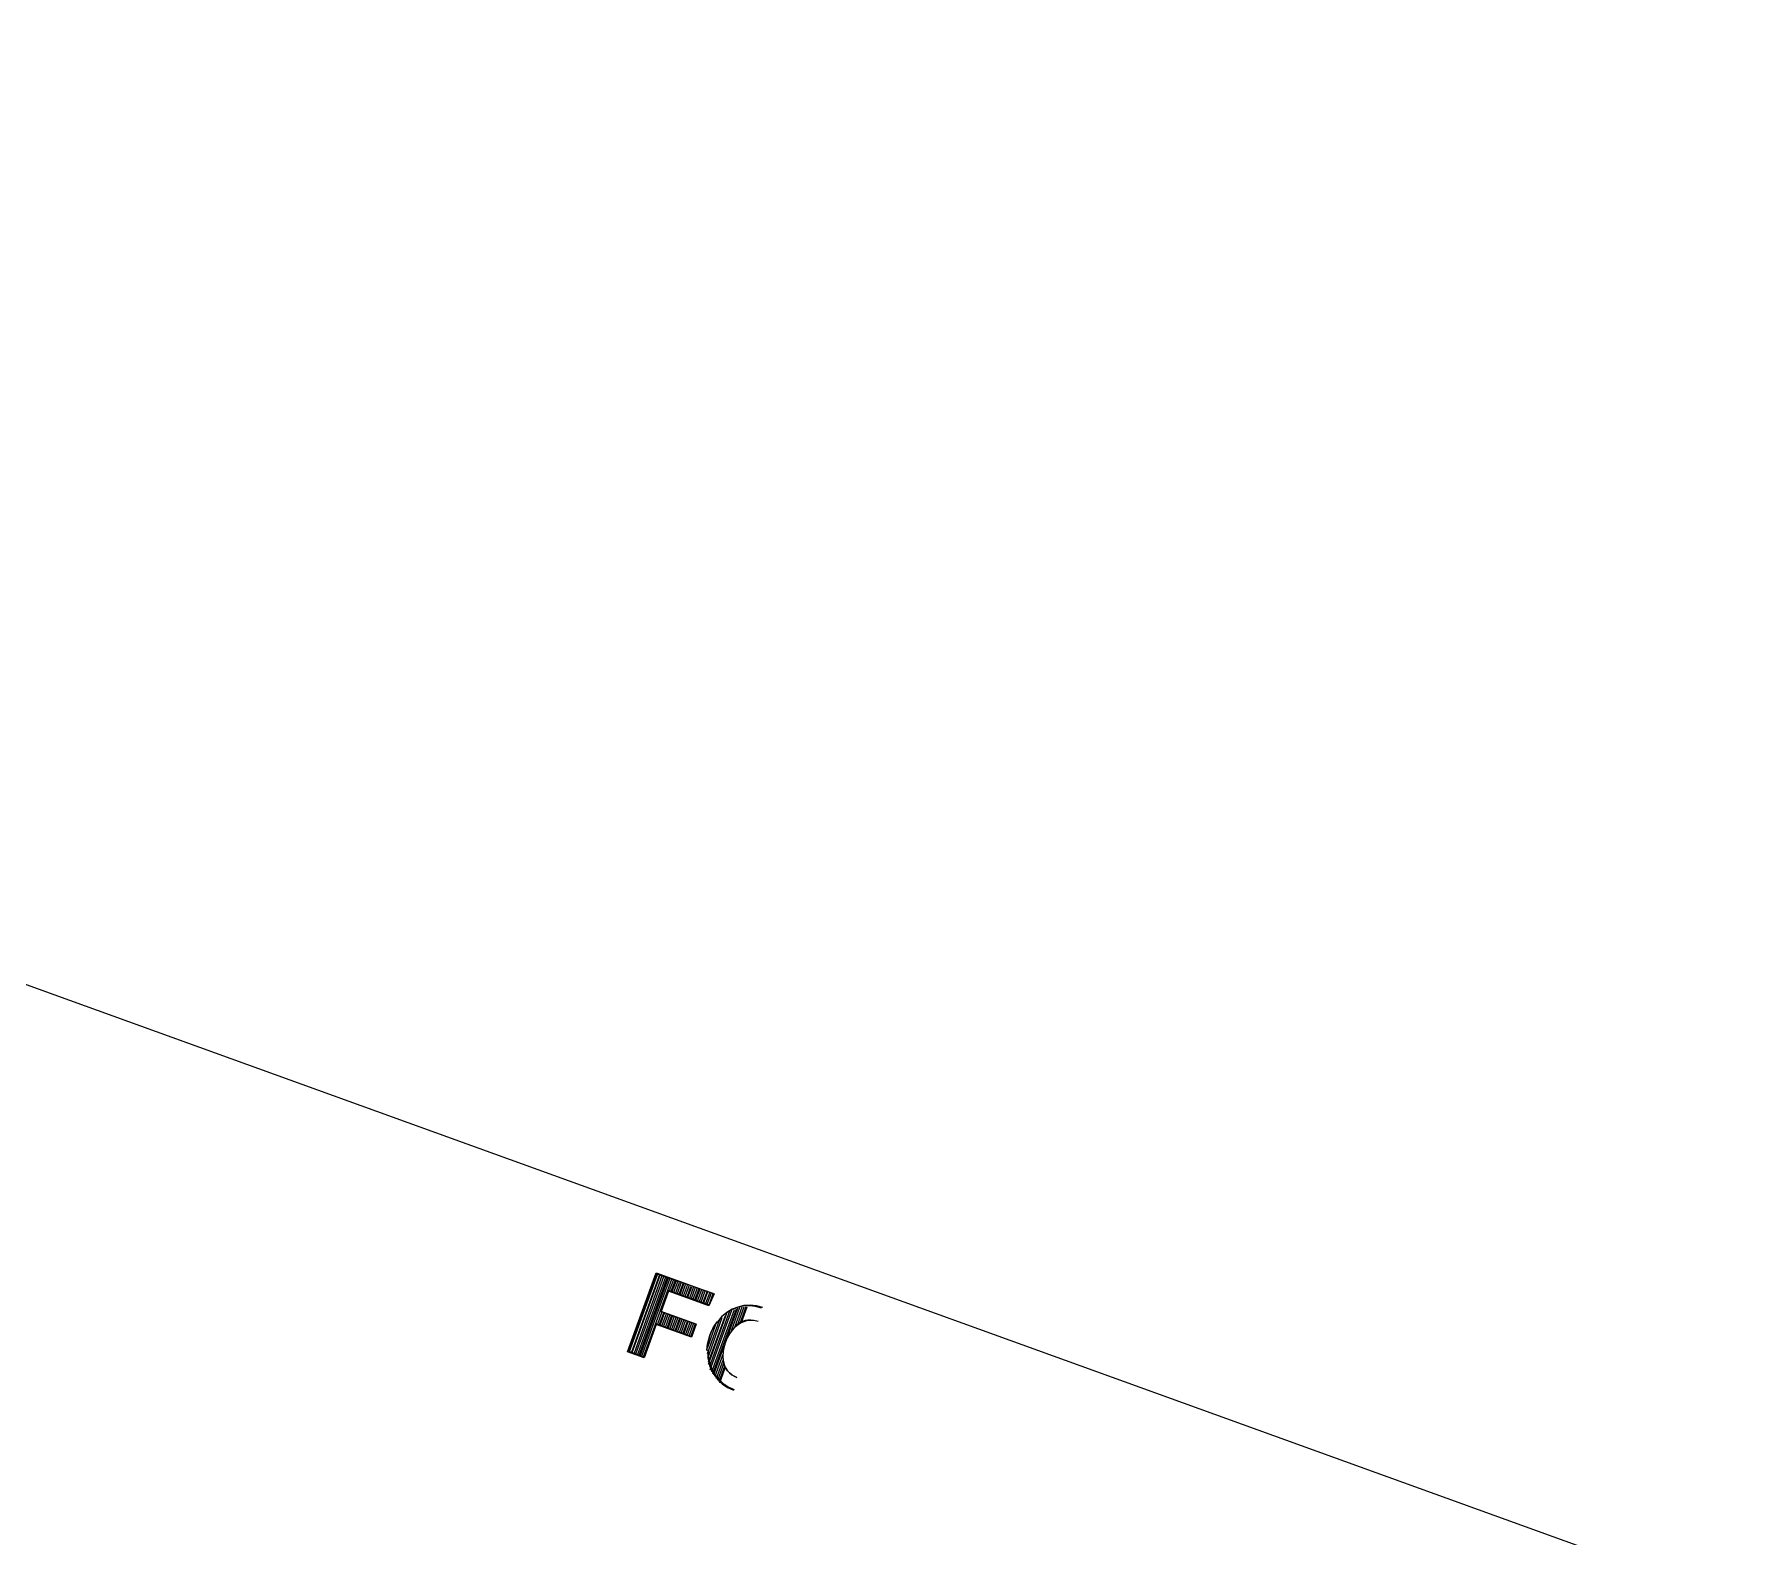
# Model space of a CAD drawing. Header units: feet. Extents: x 2484883 to 2491360, y 414166 to 419420.
# Drawn here: x 2489290 to 2491360, y 417599 to 419420 of the extents above; entities that cross this region are included whole.
import ezdxf

# ---------------------------------------------------------------- set-up
doc = ezdxf.new("R2010")
doc.units = ezdxf.units.FT
doc.layers.add('SITE_BASE', color=8, linetype='Continuous')

msp = doc.modelspace()

# ---------------------------------------------------------------- linework, layer by layer
at = {"layer": 'SITE_BASE'}
for p, q in [((2490011.8, 417823.4), (2490045.6, 417917.1)), ((2490047.8, 417916.3), (2490013.9, 417822.7)), ((2490015, 417822.3), (2490048.8, 417915.9)), ((2490051, 417915.1), (2490017.1, 417821.5)), ((2490019.2, 417820.8), (2490053.1, 417914.4)), ((2490055.2, 417913.6), (2490021.4, 417820)), ((2490023.5, 417819.2), (2490057.3, 417912.8)), ((2490058.4, 417912.4), (2490024.6, 417818.8)), ((2490026.7, 417818.1), (2490060.5, 417911.7)), ((2490060.2, 417897.4), (2490064.8, 417910.1)), ((2490062.3, 417896.6), (2490066.9, 417909.4)), ((2490063.4, 417896.2), (2490068, 417909)), ((2490065.5, 417895.4), (2490070.1, 417908.2)), ((2490067.6, 417894.7), (2490072.2, 417907.4)), ((2490069.8, 417893.9), (2490074.4, 417906.7)), ((2490071.9, 417893.1), (2490076.5, 417905.9)), ((2490072.9, 417892.8), (2490077.6, 417905.5)), ((2490075.1, 417892), (2490079.7, 417904.7)), ((2490077.2, 417891.2), (2490081.8, 417904)), ((2490079.3, 417890.4), (2490083.9, 417903.2)), ((2490081.5, 417889.7), (2490086.1, 417902.4)), ((2490082.5, 417889.3), (2490087.1, 417902.1)), ((2490084.6, 417888.5), (2490089.6, 417902.3)), ((2490086.8, 417887.8), (2490091.8, 417901.6)), ((2490088.9, 417887), (2490093.9, 417900.8)), ((2490091, 417886.2), (2490096, 417900)), ((2490092.1, 417885.8), (2490097.1, 417899.7)), ((2490094.2, 417885.1), (2490099.2, 417898.9)), ((2490096.3, 417884.3), (2490101.3, 417898.1)), ((2490098.5, 417883.5), (2490103.5, 417897.3)), ((2490105.6, 417896.6), (2490100.6, 417882.8)), ((2490101.7, 417882.4), (2490106.7, 417896.2)), ((2490108.8, 417895.4), (2490103.8, 417881.6)), ((2490105.9, 417880.8), (2490110.9, 417894.7)), ((2490050.9, 417871.8), (2490045.6, 417856.9)), ((2490132.9, 417872.3), (2490108.7, 417805.3)), ((2490109.6, 417801.3), (2490135.8, 417873.6)), ((2490138.3, 417873.9), (2490111, 417798.4)), ((2490112.7, 417796.6), (2490141.2, 417875.3)), ((2490142.7, 417876), (2490130, 417840.9)), ((2490135.2, 417848.6), (2490145.5, 417877.3)), ((2490139.2, 417853.2), (2490148.1, 417877.6)), ((2490142.5, 417855.6), (2490150.6, 417877.9)), ((2490145.8, 417858), (2490153.1, 417878.2)), ((2490147.2, 417858.7), (2490154.1, 417877.8)), ((2490053.1, 417871.1), (2490047.7, 417856.2)), ((2490054.1, 417870.7), (2490048.8, 417855.8)), ((2490056.3, 417869.9), (2490050.9, 417855)), ((2490058.4, 417869.1), (2490053, 417854.3)), ((2490060.5, 417868.4), (2490055.1, 417853.5)), ((2490062.7, 417867.6), (2490057.3, 417852.7)), ((2490063.7, 417867.2), (2490058.3, 417852.3)), ((2490065.8, 417866.5), (2490060.5, 417851.6)), ((2490068, 417865.7), (2490062.6, 417850.8)), ((2490070.1, 417864.9), (2490064.7, 417850)), ((2490072.2, 417864.1), (2490066.8, 417849.3)), ((2490073.3, 417863.8), (2490067.9, 417848.9)), ((2490075.4, 417863), (2490070, 417848.1)), ((2490077.5, 417862.2), (2490072.2, 417847.3)), ((2490079.7, 417861.5), (2490074.3, 417846.6)), ((2490081.8, 417860.7), (2490076.4, 417845.8)), ((2490082.9, 417860.3), (2490077.5, 417845.4)), ((2490085, 417859.5), (2490079.6, 417844.6)), ((2490087.1, 417858.8), (2490081.7, 417843.9)), ((2490089.2, 417858), (2490083.9, 417843.1)), ((2490091.4, 417857.2), (2490086, 417842.3)), ((2490120.5, 417861.1), (2490105.8, 417820.7)), ((2490106.4, 417815.7), (2490124.1, 417864.6)), ((2490106.4, 417828.9), (2490116, 417855.5)), ((2490127.4, 417867), (2490107, 417810.7)), ((2490107.3, 417808.2), (2490129.6, 417869.9)), ((2490126.1, 417830.2), (2490113.4, 417795.1)), ((2490124.8, 417819.9), (2490115.2, 417793.3)), ((2490125, 417813.8), (2490116.5, 417790.4)), ((2490126, 417809.8), (2490118.3, 417788.6)), ((2490126.9, 417805.9), (2490120, 417786.7)), ((2490127.2, 417803.4), (2490120.7, 417785.3))]:
    msp.add_line(p, q, dxfattribs=at)
for points in [[(2486094.4, 419420.2), (2491359.8, 417516.5), (2490148.3, 414165.8), (2484882.9, 416069.5), (2486094.4, 419420.2)], [(2490114.1, 417893.5), (2490107.7, 417879), (2490058.7, 417896.7), (2490049.9, 417872.2), (2490092.4, 417856.8), (2490086.7, 417840.9), (2490044.1, 417856.3), (2490029.5, 417815.8), (2490009.3, 417823.2), (2490043.9, 417918.9), (2490114.1, 417893.5)], [(2490062.7, 417910.9), (2490028.8, 417817.3), (2490043.4, 417857.7), (2490087, 417841.9), (2490092.4, 417856.8), (2490048.8, 417872.6), (2490058.1, 417898.1), (2490108, 417880.1), (2490113, 417893.9), (2490044.6, 417917.4), (2490010.7, 417823.8), (2490028.8, 417817.3)], [(2490171.7, 417876.3), (2490164.3, 417878.2), (2490156.8, 417878.9), (2490149.5, 417878.4), (2490142.3, 417876.8), (2490135.4, 417874.1), (2490129.1, 417870.3), (2490123.3, 417865.5), (2490118.3, 417859.7)], [(2490173.1, 417877), (2490165.6, 417878.9), (2490157.9, 417879.7), (2490150.4, 417879.2), (2490143, 417877.5), (2490136, 417874.7), (2490129.5, 417870.8), (2490123.6, 417865.9), (2490118.5, 417860)], [(2490117.8, 417859.4), (2490115.2, 417855.5), (2490112.8, 417851.5), (2490110.8, 417847.3), (2490109.1, 417843), (2490107.7, 417838.6), (2490106.5, 417834.1), (2490105.8, 417829.5), (2490105.3, 417824.8), (2490105.8, 417829.5), (2490106.5, 417834.1), (2490107.7, 417838.6), (2490109.1, 417843), (2490110.8, 417847.3), (2490112.8, 417851.5), (2490115.2, 417855.5), (2490117.8, 417859.4)], [(2490140.2, 417854.3), (2490136.3, 417850), (2490132.9, 417845.3), (2490130.1, 417840.3), (2490127.8, 417835), (2490126.2, 417829.5), (2490125.2, 417823.9), (2490124.8, 417818.1), (2490125, 417812.3)], [(2490140, 417853.9), (2490136.1, 417849.6), (2490132.8, 417845.1), (2490130, 417840.2), (2490127.8, 417835), (2490126.2, 417829.6), (2490125.2, 417824.1), (2490124.8, 417818.5), (2490125.1, 417812.8)], [(2490165.9, 417860.3), (2490162.4, 417861.3), (2490158.8, 417861.7), (2490155.2, 417861.6), (2490151.8, 417861), (2490148.4, 417859.9), (2490145.2, 417858.4), (2490142.2, 417856.4), (2490139.5, 417854)], [(2490167.5, 417859.8), (2490164, 417860.8), (2490160.4, 417861.2), (2490156.9, 417861.2), (2490153.4, 417860.7), (2490150, 417859.7), (2490146.8, 417858.3), (2490143.7, 417856.3), (2490141, 417854)], [(2490106.6, 417824.7), (2490106.7, 417816.9), (2490107.9, 417809.4), (2490110.4, 417802.2), (2490113.9, 417795.6), (2490118.5, 417789.6), (2490124, 417784.4), (2490130.4, 417780.1), (2490137.5, 417776.8)], [(2490107, 417825.3), (2490107.1, 417817.5), (2490108.5, 417809.9), (2490111, 417802.8), (2490114.6, 417796.2), (2490119.3, 417790.3), (2490124.8, 417785.1), (2490131.2, 417780.9), (2490138.3, 417777.7)], [(2490125.1, 417813.2), (2490125.8, 417809.7), (2490126.9, 417806.3), (2490128.5, 417803.2), (2490130.5, 417800.3), (2490132.8, 417797.7), (2490135.5, 417795.4), (2490138.5, 417793.5), (2490141.8, 417792.1), (2490138.5, 417793.5), (2490135.5, 417795.4), (2490132.8, 417797.7), (2490130.5, 417800.3), (2490128.5, 417803.2), (2490126.9, 417806.3), (2490125.8, 417809.7), (2490125.1, 417813.2)]]:
    msp.add_lwpolyline(points, dxfattribs=at)

doc.saveas('drawing.dxf')
